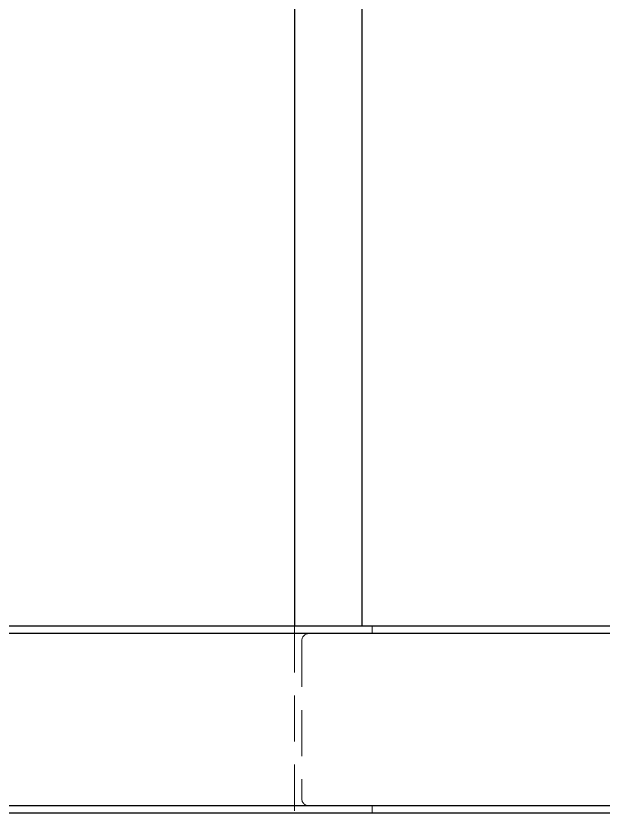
# Model space of a CAD drawing. Header units: inches. Extents: x 707 to 13003, y 909 to 9309.
# Drawn here: x 2427 to 2994, y 1719 to 2487 of the extents above; entities that cross this region are included whole.
import ezdxf

# ---------------------------------------------------------------- set-up
doc = ezdxf.new("R2010")
doc.units = ezdxf.units.IN
doc.header["$MEASUREMENT"] = 0
doc.linetypes.add('HIDDEN', pattern=[9.525, 6.35, -3.175])
doc.layers.add('HIDDEN', color=6, linetype='HIDDEN', lineweight=18)

msp = doc.modelspace()

# ---------------------------------------------------------------- linework, layer by layer
for p, q in [((2696.017, 3046.195), (2696.017, 1898.69)), ((2761.017, 3046.195), (2761.017, 1898.69)), ((5141.017, 1898.69), (1291.017, 1898.69)), ((5141.017, 1891.69), (1291.017, 1891.69)), ((5141.017, 1725.69), (1291.017, 1725.69)), ((5141.017, 1718.69), (1291.017, 1718.69))]:
    msp.add_line(p, q)
at = {"layer": 'HIDDEN', "ltscale": 7}
for p, q in [((2696.017, 1898.69), (2696.017, 1718.69)), ((2696.017, 1898.69), (2771.017, 1898.69)), ((2771.017, 1898.69), (2771.017, 1891.69)), ((2710.017, 1891.69), (2771.017, 1891.69)), ((2703.017, 1884.69), (2703.017, 1732.69)), ((2710.017, 1725.69), (2771.017, 1725.69)), ((2771.017, 1725.69), (2771.017, 1718.69)), ((2696.017, 1718.69), (2771.017, 1718.69))]:
    msp.add_line(p, q, dxfattribs=at)
for centre, start, end in [((2710.017, 1884.69), 90, 180), ((2710.017, 1732.69), 180, 270)]:
    msp.add_arc(centre, 7, start, end, dxfattribs=at)

doc.saveas('drawing.dxf')
